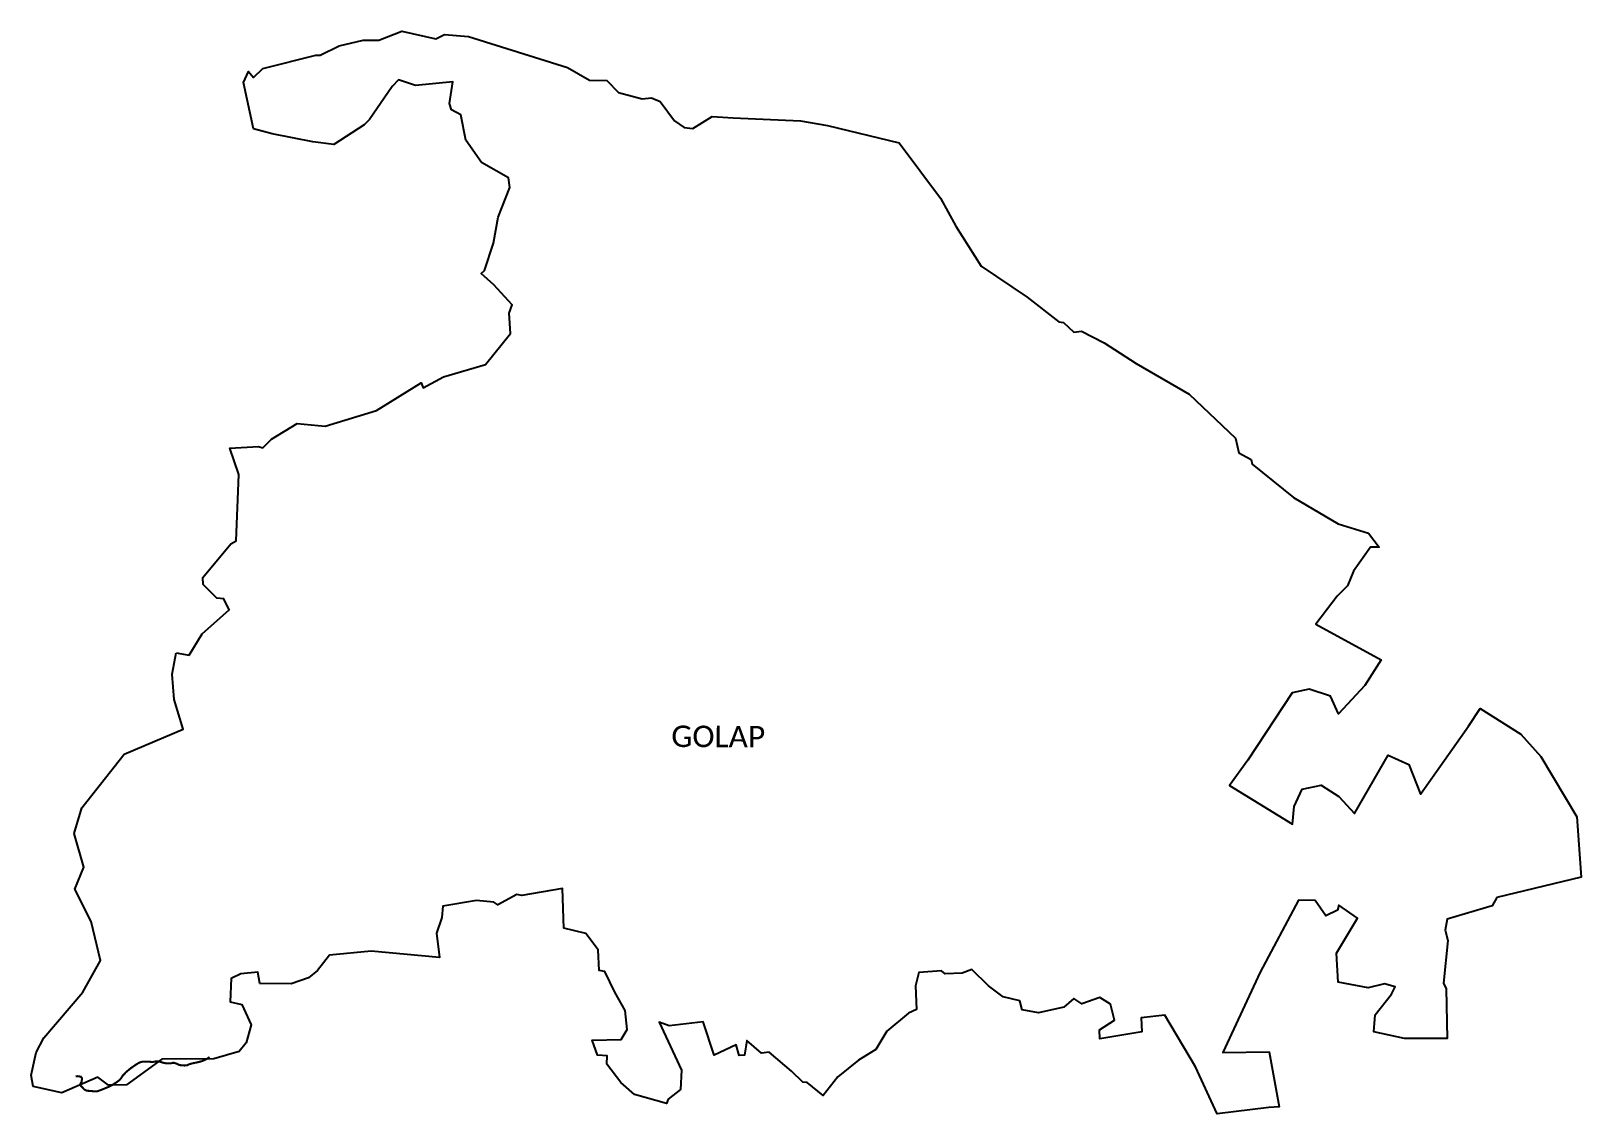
# Model space of a CAD drawing. Header units: metres. Extents: x 316643 to 324161, y 1868296 to 1873547.
import ezdxf

# ---------------------------------------------------------------- set-up
doc = ezdxf.new("R2010")
doc.units = ezdxf.units.M
for name, color, linetype in [('ARTIFICIALLY PROTECTED', 10, 'Continuous'), ('village', 3, 'Continuous'), ('VILLAGE NAME', 250, 'Continuous')]:
    doc.layers.add(name, color=color, linetype=linetype)
doc.styles.get("Standard").update_dxf_attribs({"font": 'calibri.ttf'})

msp = doc.modelspace()

# ---------------------------------------------------------------- linework, layer by layer
at = {"layer": 'ARTIFICIALLY PROTECTED', "const_width": 10, "flags": 128}
msp.add_lwpolyline([(316859.9, 1868477.7), (316870.2, 1868479.2), (316885.6, 1868476.6), (316891.3, 1868468.7), (316888.7, 1868451.9), (316882.5, 1868440.9), (316882.9, 1868436), (316889.3, 1868427.8), (316901.9, 1868414.9), (316913.7, 1868408.4), (316929.2, 1868407.8), (316945.3, 1868406), (316965.8, 1868406.1), (316988.7, 1868414.5), (317021.1, 1868427.9), (317033.9, 1868433.9), (317057.9, 1868449.2), (317071.8, 1868459.3), (317079, 1868467.2), (317088, 1868481.1), (317103.9, 1868498.3), (317126.7, 1868517.2), (317155.9, 1868537.5), (317171.7, 1868546), (317184.4, 1868549.7), (317208.6, 1868550.1), (317232.7, 1868547.8), (317245.7, 1868550.2), (317257.1, 1868551.7), (317265.2, 1868550.4), (317284.1, 1868544.4), (317301.2, 1868541), (317321.2, 1868541.2), (317331.4, 1868543.8), (317338.1, 1868543.8), (317350.3, 1868539.4), (317360.9, 1868534.3), (317366.9, 1868532.5), (317378.8, 1868532.2), (317387.1, 1868530.9), (317399.3, 1868531.6), (317411, 1868537.1), (317424.9, 1868541), (317440, 1868544.2), (317446, 1868545.2), (317474.2, 1868552.4), (317493.9, 1868561.5), (317510, 1868571.7)], dxfattribs=at)
at = {"layer": 'village', "flags": 128}
msp.add_lwpolyline([(317348.2, 1870531.9), (317410.1, 1870520)], dxfattribs=at)
at = {"layer": 'village', "color": 3, "true_color": 0x00ff00}
for points in [[(317410.1, 1870520, 0), (317473.6, 1870624.1, 0), (317604.1, 1870740.1, 0), (317579.4, 1870793, 0), (317544.8, 1870796.1, 0), (317478.8, 1870863.3, 0), (317477.4, 1870897.2, 0), (317613.1, 1871060.6, 0), (317638.7, 1871074.9, 0), (317652.3, 1871396.8, 0), (317608.4, 1871524.5, 0), (317746.3, 1871532.3, 0), (317767.5, 1871525.5, 0), (317810.2, 1871567.3, 0), (317934.5, 1871644.1, 0), (318069.6, 1871630.4, 0), (318319.6, 1871706.6, 0), (318535.6, 1871840.8, 0), (318545.4, 1871816.7, 0), (318644.1, 1871870.4, 0), (318847.5, 1871929.4, 0), (318969.7, 1872080.1, 0), (318962, 1872178.6, 0), (318976.7, 1872218.6, 0), (318887.8, 1872315.6, 0), (318827.5, 1872371.1, 0), (318842.2, 1872385.6, 0), (318886.7, 1872517.8, 0), (318909.2, 1872643.6, 0), (318966.5, 1872788.2, 0), (318959.6, 1872835.5, 0), (318827.8, 1872909.1, 0), (318752.4, 1873017.4, 0), (318728.6, 1873140.8, 0), (318683.2, 1873165.1, 0), (318673.3, 1873195, 0), (318689.8, 1873300.4, 0), (318507.8, 1873282, 0), (318426.5, 1873309.6, 0), (318394.6, 1873278, 0), (318285.9, 1873117.1, 0), (318259.3, 1873092.5, 0), (318112.9, 1872996.6, 0), (318010.4, 1873009.5, 0), (317812.6, 1873047.8, 0), (317722.4, 1873072.5, 0), (317674.6, 1873296.9, 0), (317697.8, 1873350.2, 0), (317722.2, 1873322.1, 0), (317767.7, 1873365.8, 0), (318024.8, 1873430.2, 0), (318045.5, 1873429, 0), (318137.9, 1873475.1, 0), (318254.7, 1873501.7, 0), (318331.3, 1873503.1, 0), (318441.6, 1873546.8, 0), (318606.5, 1873509.1, 0), (318649, 1873530.6, 0), (318765.8, 1873520, 0), (319245.7, 1873369.9, 0), (319352.6, 1873308.5, 0), (319436.7, 1873306.1, 0), (319493.1, 1873247.9, 0), (319607.9, 1873218.4, 0), (319653, 1873223, 0), (319694.7, 1873205.3, 0), (319764.1, 1873111.5, 0), (319811.6, 1873079.5, 0), (319853.2, 1873074, 0), (319946.4, 1873132.2, 0), (320049.4, 1873125.1, 0), (320376.3, 1873111.7, 0), (320507.2, 1873088.1, 0), (320853.8, 1873005.3, 0), (321054.7, 1872735.6, 0), (321128.2, 1872600.2, 0), (321251.1, 1872406.1, 0), (321474.5, 1872256.2, 0), (321627.9, 1872136.6, 0), (321650.7, 1872134, 0), (321701.3, 1872086.9, 0), (321738.4, 1872090.9, 0), (321849, 1872034.6, 0), (322004.3, 1871934.5, 0), (322261, 1871786, 0), (322485.2, 1871572.3, 0), (322501.1, 1871501.3, 0), (322561.3, 1871468.6, 0), (322566.6, 1871446.4, 0), (322766.1, 1871284.7, 0), (322982.6, 1871157.8, 0), (323130.5, 1871112.5, 0), (323182.3, 1871043.5, 0), (323140.2, 1871044.8, 0), (323057.1, 1870927.4, 0), (323028, 1870856.7, 0), (322978.7, 1870806.1, 0), (322875, 1870671.1, 0), (323191.6, 1870498.4, 0), (323113, 1870372.9, 0), (322985.1, 1870235.4, 0), (322946.9, 1870321.4, 0), (322842.3, 1870354.9, 0), (322760.1, 1870337.7, 0), (322544.6, 1870010.7, 0), (322456.8, 1869888.3, 0), (322762.5, 1869700.7, 0), (322769.8, 1869786, 0), (322808.9, 1869871.5, 0), (322900.9, 1869890.8, 0), (322986.5, 1869835.8, 0), (323063.3, 1869753.2, 0), (323225.8, 1870035, 0), (323325.8, 1869990.7, 0), (323383, 1869846.1, 0), (323615.4, 1870176, 0), (323672.3, 1870262.2, 0), (323869.2, 1870138.1, 0), (323965.7, 1870029.4, 0), (324140.8, 1869736.6, 0), (324161.1, 1869444.1, 0), (323752.2, 1869345.1, 0), (323730.2, 1869305.2, 0), (323511.8, 1869240.3, 0), (323502.9, 1869187.9, 0), (323514.5, 1869137.2, 0), (323494.9, 1868930.1, 0), (323507.3, 1868902.5, 0), (323511.3, 1868662.1, 0), (323305.8, 1868661.1, 0), (323156.5, 1868693.8, 0), (323163.2, 1868777.2, 0)], [(323163.2, 1868777.2, 0), (323241.9, 1868876, 0), (323259.1, 1868913.1, 0), (323208.3, 1868926.1, 0), (323129.5, 1868907.6, 0), (322982.8, 1868934.6, 0), (322974.6, 1869075.6, 0), (323077.2, 1869245.7, 0), (322987, 1869308.2, 0), (322979.7, 1869284.4, 0), (322923.7, 1869256.3, 0), (322871.3, 1869331.4, 0), (322791.1, 1869333.1, 0), (322605.7, 1868982.9, 0), (322423.5, 1868594.1, 0), (322648.4, 1868597.4, 0), (322696.5, 1868330.9, 0), (322646.5, 1868326.5, 0), (322396.3, 1868295.8, 0), (322290.6, 1868524.9, 0), (322143, 1868775.5, 0), (322028.2, 1868762.6, 0), (322030.6, 1868693.8, 0), (321827.6, 1868661, 0), (321825.3, 1868704.6, 0), (321899.1, 1868751, 0), (321878.5, 1868827.8, 0), (321827, 1868860.8, 0), (321739.3, 1868830.3, 0), (321700.8, 1868856.3, 0), (321653.1, 1868813.6, 0), (321530.3, 1868785.8, 0), (321450.5, 1868800.3, 0), (321439.1, 1868844.3, 0), (321358.9, 1868863.4, 0), (321288, 1868917, 0), (321206.4, 1868997.1, 0), (321159.1, 1868978.5, 0), (321076.9, 1868975.1, 0), (321059.2, 1868989.8, 0), (320950.3, 1868981.5, 0), (320933.1, 1868916.9, 0), (320939, 1868802.3, 0), (320900.2, 1868784.6, 0), (320794.9, 1868698.1, 0), (320740.6, 1868608.9, 0), (320656.6, 1868557.3, 0), (320556.5, 1868475.5, 0), (320485.3, 1868385, 0), (320407.5, 1868448.2, 0), (320386.6, 1868449.6, 0), (320331.7, 1868503.7, 0), (320223.2, 1868595.5, 0), (320186.9, 1868591.4, 0), (320115.6, 1868652.5, 0), (320104.3, 1868580.4, 0), (320077.7, 1868578.9, 0), (320064.1, 1868631.2, 0), (319956.5, 1868580.8, 0), (319903.9, 1868743.3, 0), (319737.9, 1868723.6, 0), (319690.9, 1868740.8, 0), (319799.1, 1868507.5, 0), (319794.4, 1868414.2, 0), (319734.5, 1868368.4, 0), (319726, 1868346.3, 0), (319570.6, 1868390.7, 0), (319504.1, 1868448.4, 0), (319436.2, 1868538.2, 0), (319438.1, 1868577.9, 0), (319391.7, 1868581.7, 0), (319364.9, 1868654, 0), (319505.5, 1868656.3, 0), (319534.9, 1868705.2, 0), (319526, 1868798.2, 0), (319475.3, 1868885.9, 0), (319426.7, 1868986.2, 0), (319399.6, 1868991.7, 0), (319394.4, 1869092.2, 0), (319334.7, 1869170.9, 0), (319227.6, 1869196.7, 0), (319220.9, 1869389.8, 0), (319024.1, 1869355.7, 0), (318999.9, 1869360.5, 0), (318907.3, 1869309.2, 0), (318887.5, 1869323.1, 0), (318803.4, 1869331.2, 0), (318641.6, 1869303.4, 0), (318636.8, 1869248.6, 0), (318610.2, 1869173.2, 0), (318624.9, 1869055.3, 0), (318294, 1869084.5, 0), (318090.8, 1869065.8, 0), (318032.7, 1868991.8, 0), (317988.7, 1868956.6, 0), (317905.6, 1868926.4, 0), (317753.3, 1868929, 0), (317743.5, 1868983.1, 0), (317661.2, 1868975.2, 0), (317613.6, 1868953.5, 0), (317609.8, 1868840, 0), (317665.7, 1868826.2, 0), (317711.2, 1868727.9, 0), (317687.3, 1868640.9, 0), (317652.6, 1868598.2, 0), (317529.8, 1868563.9, 0), (317278.5, 1868562.3, 0), (317107, 1868436.6, 0), (317020, 1868435.3, 0), (316967.6, 1868475.1, 0), (316793.7, 1868399.2, 0), (316654.8, 1868428.4, 0), (316643.5, 1868483.3, 0), (316668.1, 1868594, 0), (316705.4, 1868665.4, 0), (316894.9, 1868887.2, 0), (316981.2, 1869040.7, 0), (316936, 1869228.4, 0), (316856.8, 1869385.3, 0), (316899, 1869493, 0), (316852.9, 1869655.2, 0), (316889.7, 1869779.6, 0), (317095.9, 1870039.8, 0), (317381.7, 1870161, 0), (317338.4, 1870305.2, 0), (317328.8, 1870428.9, 0), (317348.2, 1870531.9, 0)]]:
    msp.add_polyline3d(points, dxfattribs=at)

# ---------------------------------------------------------------- texts
at = {"layer": 'VILLAGE NAME', "insert": (319749.3, 1870179.5), "char_height": 104.042, "attachment_point": 1, "rotation": 359.67619}
msp.add_mtext_dynamic_manual_height_columns('{\\fCalibri|b0|i0|c0|p34;GOLAP}', width=1260.634, gutter_width=520.2, heights=[0], dxfattribs=at)

doc.saveas('drawing.dxf')
